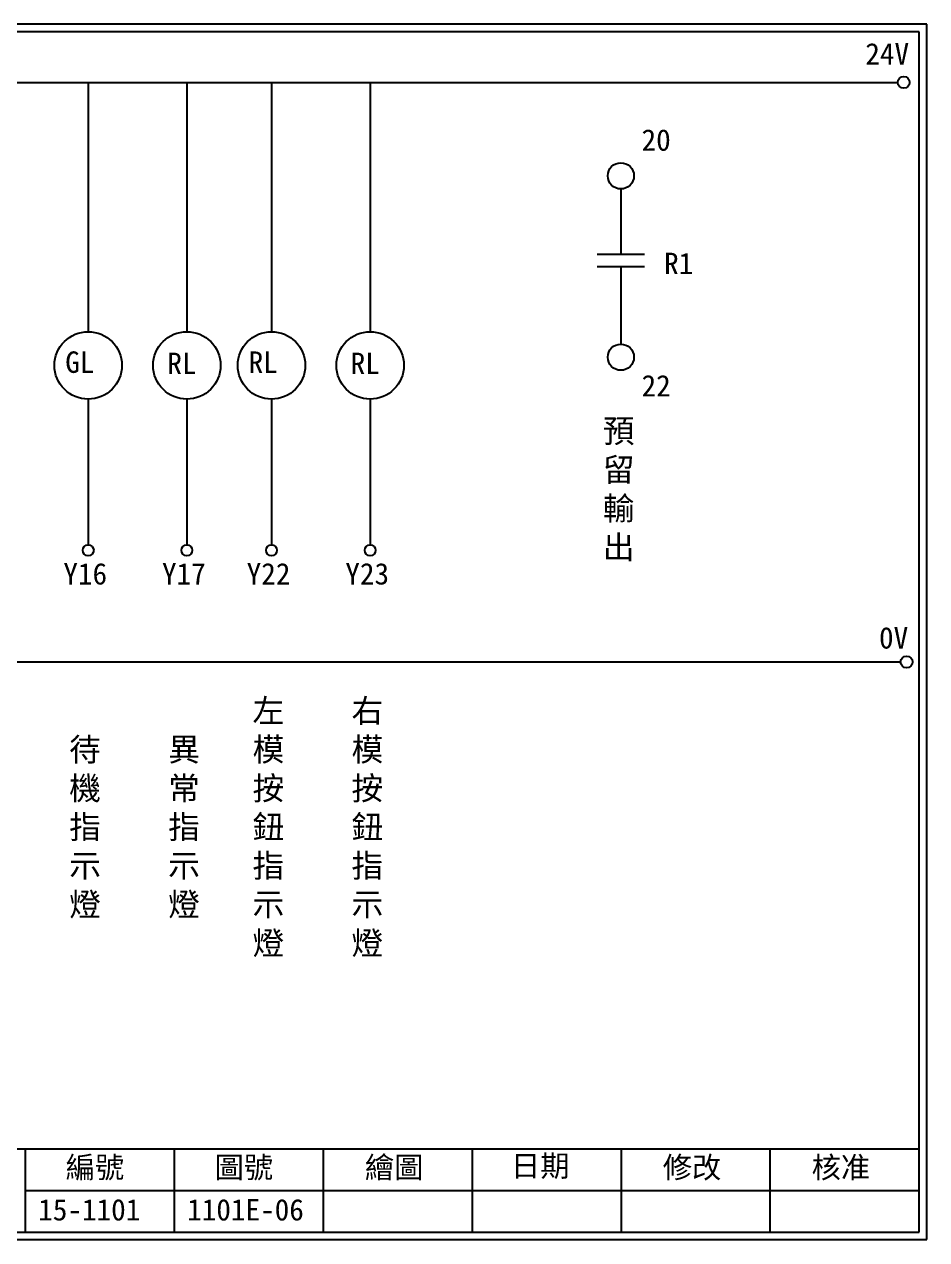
# Model space of a CAD drawing. Extents: x 889 to 1176, y 251 to 455.
# Drawn here: x 1024.6 to 1176.1, y 251.2 to 455.2 of the extents above; entities that cross this region are included whole.
import ezdxf

# ---------------------------------------------------------------- set-up
doc = ezdxf.new("R2010")
doc.units = 0
doc.layers.get('0').update_dxf_attribs({"linetype": 'CONTINUOUS'})
doc.layers.add('圖框層', color=7, linetype='CONTINUOUS')
doc.layers.add('標尺寸層', color=3, linetype='CONTINUOUS')
doc.styles.add('CNS', font='romanc.shx', dxfattribs={"bigfont": 'chineset.shx'})
doc.styles.add('STSL', font='kaiu.ttf')

msp = doc.modelspace()

# ---------------------------------------------------------------- linework, layer by layer
for p, q in [((1124.73, 427.53), (1124.73, 416.57)), ((1120.75, 416.57), (1128.71, 416.57)), ((1120.75, 414.52), (1128.71, 414.52)), ((1124.73, 414.52), (1124.73, 401.5))]:
    msp.add_line(p, q)
for centre, radius in [((1172.21, 445.42), 1), ((1124.73, 429.73), 2.2), ((1124.73, 399.3), 2.2), ((1172.69, 348.15), 1)]:
    msp.add_circle(centre, radius)
at = {"layer": '圖框層', "color": 7}
for p, q in [((1176.07, 455.16), (889.07, 455.16)), ((1176.07, 251.2), (1176.07, 455.16)), ((1174.82, 453.91), (890.32, 453.91)), ((1174.82, 252.44), (1174.82, 453.91)), ((890.32, 266.44), (1174.82, 266.44)), ((1024.82, 252.44), (1024.82, 266.44)), ((1049.82, 252.44), (1049.82, 266.44)), ((1074.82, 252.44), (1074.82, 266.44)), ((1099.82, 252.44), (1099.82, 266.44)), ((1124.82, 252.44), (1124.82, 266.44)), ((1149.82, 252.44), (1149.82, 266.44)), ((1024.82, 259.44), (1174.82, 259.44)), ((889.07, 251.2), (1176.07, 251.2)), ((890.32, 252.44), (1174.82, 252.44))]:
    msp.add_line(p, q, dxfattribs=at)
at = {"layer": '標尺寸層', "color": 7}
for p, q in [((893.61, 445.42), (1171.21, 445.42)), ((1035.32, 445.42), (1035.32, 403.59)), ((1051.88, 445.42), (1051.88, 403.59)), ((1066.09, 445.42), (1066.09, 403.59)), ((1082.65, 445.42), (1082.65, 403.59)), ((1035.32, 392.26), (1035.32, 367.81)), ((1051.88, 392.26), (1051.88, 367.81)), ((1066.09, 392.26), (1066.09, 367.81)), ((1082.65, 392.26), (1082.65, 367.81)), ((893.82, 348.15), (1171.69, 348.15))]:
    msp.add_line(p, q, dxfattribs=at)
for centre, radius in [((1035.32, 397.92), 5.66), ((1051.88, 397.92), 5.66), ((1066.09, 397.92), 5.66), ((1082.65, 397.92), 5.66), ((1035.32, 366.89), 0.92), ((1051.88, 366.89), 0.92), ((1066.09, 366.89), 0.92), ((1082.65, 366.89), 0.92)]:
    msp.add_circle(centre, radius, dxfattribs=at)

# ---------------------------------------------------------------- texts
at = {"layer": '圖框層', "color": 4, "style": 'STSL'}
for s, p in [('24V', (1165.77, 448.41)), ('20', (1128.21, 433.95)), ('R1', (1131.99, 413.24)), ('GL', (1031.47, 396.67)), ('RL', (1048.61, 396.46)), ('RL', (1062.25, 396.67)), ('RL', (1079.38, 396.46)), ('22', (1128.21, 392.71)), ('Y16', (1031.15, 361.15)), ('Y17', (1047.71, 361.15)), ('Y22', (1061.92, 361.15)), ('Y23', (1078.48, 361.15)), ('0V', (1168.07, 350.4)), ('編號', (1031.54, 261.53)), ('圖號', (1056.54, 261.53)), ('繪圖', (1081.76, 261.53)), ('日期', (1106.29, 261.78)), ('修改', (1131.76, 261.53)), ('核准', (1156.76, 261.53)), ('15-1101', (1026.93, 254.42)), ('1101E-06', (1051.93, 254.42))]:
    msp.add_text(s, height=3.6, dxfattribs=at).set_placement(p)
at = {"layer": '標尺寸層', "color": 7, "char_height": 3.9, "width": 2.8481, "attachment_point": 5, "style": 'CNS'}
for s, insert in [('{\\fDFKai-SB|b0|i0|c136|p65;預留輸出}', (1124.37, 376.96)), ('{\\fDFKai-SB|b0|i0|c136|p65;\\T1.1;\\C0;左模按鈕指示燈}', (1065.83, 320.26)), ('{\\fDFKai-SB|b0|i0|c136|p65;\\T1.1;\\C0;右模按鈕指示燈}', (1082.44, 320.26)), ('{\\fDFKai-SB|b0|i0|c136|p65;\\T1.1;\\C0;待機指示燈}', (1035.06, 320.26)), ('{\\fDFKai-SB|b0|i0|c136|p65;\\T1.1;\\C0;異常指示燈}', (1051.67, 320.26))]:
    msp.add_mtext(s, dxfattribs=dict(at, insert=insert))

doc.saveas('drawing.dxf')
